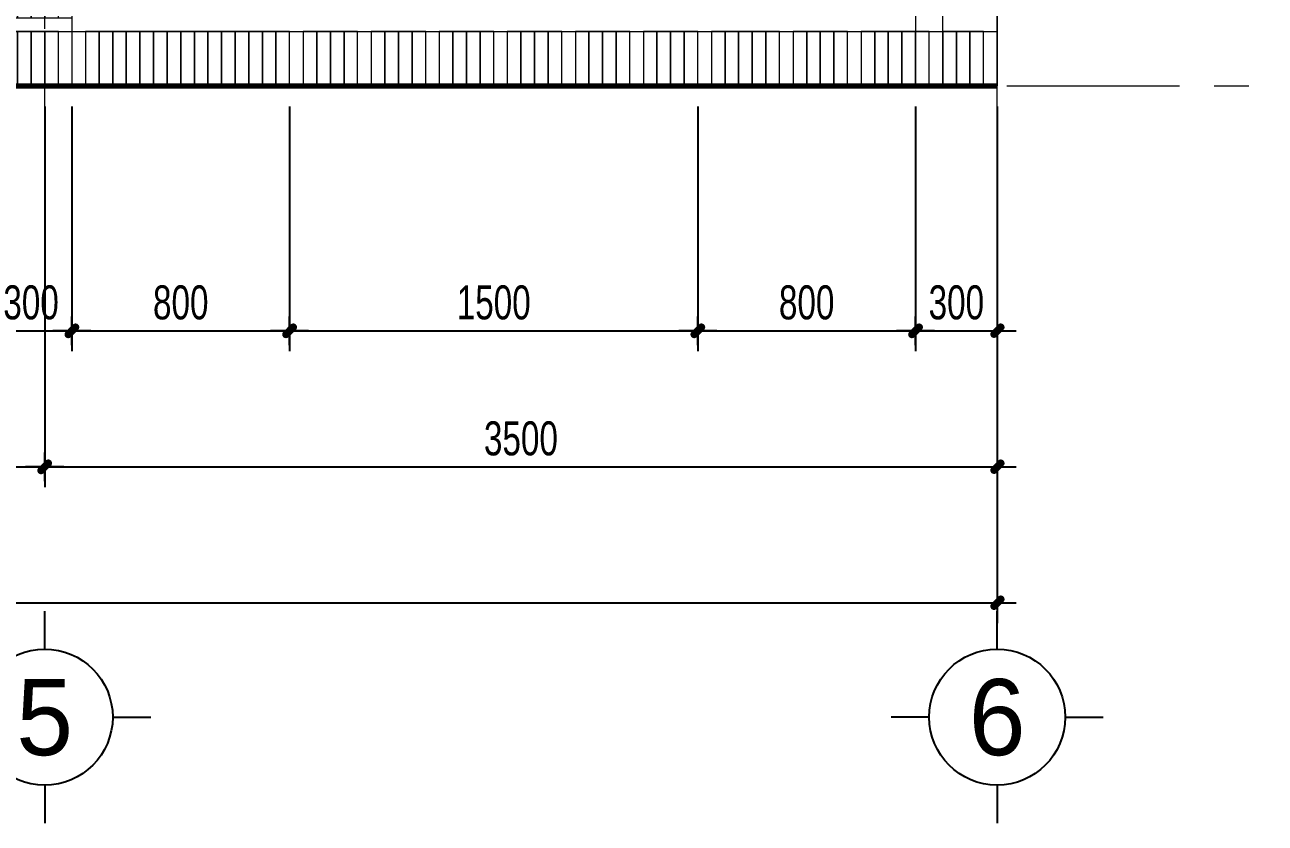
# Model space of a CAD drawing. Header units: inches. Extents: x 88947 to 296847, y 35049 to 161062.
# Drawn here: x 164875 to 169433, y 123670 to 126605 of the extents above; entities that cross this region are included whole.
import ezdxf
from ezdxf.enums import TextEntityAlignment as Align

# ---------------------------------------------------------------- set-up
doc = ezdxf.new("R2010")
doc.units = ezdxf.units.IN
doc.header["$MEASUREMENT"] = 0
doc.header["$PDMODE"] = 1
doc.linetypes.add('ACAD_ISO03W100', pattern=[30, 12, -18])
doc.linetypes.add('CENTER', pattern=[50.8, 31.75, -6.35, 6.35, -6.35])
for name, color, linetype, lineweight in [('A-Dims', 145, 'Continuous', 25), ('DIM', 7, 'Continuous', 25), ('GHICHU', 40, 'Continuous', 18), ('HACTH', 8, 'Continuous', 5), ('KHUNG 1', 6, 'Continuous', 70), ('THAY', 3, 'Continuous', 18), ('TRUC', 252, 'ACAD_ISO03W100', 13), ('TUONG', 4, 'Continuous', 50)]:
    doc.layers.add(name, color=color, linetype=linetype, lineweight=lineweight)
doc.styles.add('FRANKO', font='VFRANKO.TTF')
doc.styles.add('VHELVEN', font='VHELVEN.TTF')
doc.styles.add('VNI-HELVE-CONDENSE', font='VNARIAL.TTF', dxfattribs={"width": 0.7})
doc.dimstyles.new('TAS-100', dxfattribs={"dimscale": 50, "dimtxt": 2.5, "dimasz": 0.7, "dimexe": 1.5, "dimexo": 1.5, "dimgap": 0.8, "dimtad": 1, "dimdec": 0, "dimzin": 3, "dimdsep": 46, "dimtxsty": 'VNI-HELVE-CONDENSE', "dimblk": 'TICK', "dimcen": 2.5, "dimclrt": 71, "dimazin": 2, "dimtfac": 0.75, "dimtdec": 0, "dimtix": 1, "dimtmove": 2, "dimatfit": 2, "dimldrblk": 'TICK123', "dimfxl": 1.5, "dimtolj": 1, "dimtzin": 0, "dimarcsym": 0})

# ---------------------------------------------------------------- blocks, each defined once
blk = doc.blocks.new('TICK')
at = {"layer": 'A-Dims', "color": 1}
for p, q in [((0, 1.5), (0, -1.5)), ((-2, 0), (2, 0))]:
    blk.add_line(p, q, dxfattribs=at)
at = {"layer": 'A-Dims', "color": 1, "const_width": 0.788}
blk.add_lwpolyline([(-0.33, -0.35), (0.38, 0.38)], dxfattribs=at)
at = {"layer": 'A-Dims', "color": 1, "const_width": 0.394}
for points in [[(0.24, 0.52, -0.414214), (0.52, 0.52, -1)], [(0.52, 0.52, -0.414214), (0.52, 0.24, -1)], [(-0.47, -0.21, 0.414214), (-0.47, -0.49, 1)], [(-0.47, -0.49, 0.414214), (-0.19, -0.49, 1)]]:
    blk.add_lwpolyline(points, format="xyb", dxfattribs=at)
blk = doc.blocks.new('*D877')
at = {"layer": 'Defpoints', "color": 0}
for p in [(163547.7, 126380.3), (164947.7, 126380.3), (164947.7, 124980.3)]:
    blk.add_point(p, dxfattribs=at)
at = {"layer": 'DIM', "color": 0, "lineweight": -2}
for p, q in [((163547.7, 126305.3), (163547.7, 124905.3)), ((164947.7, 126305.3), (164947.7, 124905.3)), ((163582.7, 124980.3), (164912.7, 124980.3))]:
    blk.add_line(p, q, dxfattribs=at)
at = {"layer": 'DIM', "color": 0, "lineweight": -2, "xscale": 35, "yscale": 35, "zscale": 35, "rotation": 180}
blk.add_blockref('TICK', (163547.7, 124980.3), dxfattribs=at)
at = {"layer": 'DIM', "color": 0, "lineweight": -2, "xscale": 35, "yscale": 35, "zscale": 35}
blk.add_blockref('TICK', (164947.7, 124980.3), dxfattribs=at)
at = {"layer": 'DIM', "color": 71, "insert": (164247.7, 125084), "char_height": 125, "attachment_point": 5, "style": 'VNI-HELVE-CONDENSE'}
blk.add_mtext('\\A1;1400', dxfattribs=at)
blk = doc.blocks.new('TICK123')
at = {"layer": 'A-Dims', "color": 1}
blk.add_lwpolyline([(0.05, 0, 0, 0.84, 0), (-2.11, 0, 8.4, 8.4, 0)], format="xyseb", dxfattribs=at)
blk = doc.blocks.new('*D878')
at = {"layer": 'Defpoints', "color": 0}
for p in [(164947.7, 126380.3), (168447.7, 126380.3), (168447.7, 124980.3)]:
    blk.add_point(p, dxfattribs=at)
at = {"layer": 'DIM', "color": 0, "lineweight": -2}
for p, q in [((164947.7, 126305.3), (164947.7, 124905.3)), ((168447.7, 126305.3), (168447.7, 124905.3)), ((164982.7, 124980.3), (168412.7, 124980.3))]:
    blk.add_line(p, q, dxfattribs=at)
at = {"layer": 'DIM', "color": 0, "lineweight": -2, "xscale": 35, "yscale": 35, "zscale": 35, "rotation": 180}
blk.add_blockref('TICK', (164947.7, 124980.3), dxfattribs=at)
at = {"layer": 'DIM', "color": 0, "lineweight": -2, "xscale": 35, "yscale": 35, "zscale": 35}
blk.add_blockref('TICK', (168447.7, 124980.3), dxfattribs=at)
at = {"layer": 'DIM', "color": 71, "insert": (166697.7, 125084.1), "char_height": 125, "attachment_point": 5, "style": 'VNI-HELVE-CONDENSE'}
blk.add_mtext('\\A1;3500', dxfattribs=at)
blk = doc.blocks.new('*D879')
at = {"layer": 'Defpoints', "color": 0}
for p in [(156047.7, 126380.3), (168447.7, 126380.3), (168447.7, 124480.3)]:
    blk.add_point(p, dxfattribs=at)
at = {"layer": 'DIM', "color": 0, "lineweight": -2}
for p, q in [((156047.7, 126305.3), (156047.7, 124405.3)), ((168447.7, 126305.3), (168447.7, 124405.3)), ((156082.7, 124480.3), (168412.7, 124480.3))]:
    blk.add_line(p, q, dxfattribs=at)
at = {"layer": 'DIM', "color": 0, "lineweight": -2, "xscale": 35, "yscale": 35, "zscale": 35, "rotation": 180}
blk.add_blockref('TICK', (156047.7, 124480.3), dxfattribs=at)
at = {"layer": 'DIM', "color": 0, "lineweight": -2, "xscale": 35, "yscale": 35, "zscale": 35}
blk.add_blockref('TICK', (168447.7, 124480.3), dxfattribs=at)
at = {"layer": 'DIM', "color": 71, "insert": (162147.7, 124584), "char_height": 125, "attachment_point": 5, "style": 'VNI-HELVE-CONDENSE'}
blk.add_mtext('\\A1;12400', dxfattribs=at)
blk = doc.blocks.new('*D890')
at = {"layer": 'Defpoints', "color": 0}
for p in [(164747.7, 126380.3), (165047.7, 126380.3), (165047.7, 125480.3)]:
    blk.add_point(p, dxfattribs=at)
at = {"layer": 'DIM', "color": 0, "lineweight": -2}
for p, q in [((164747.7, 126305.3), (164747.7, 125405.3)), ((165047.7, 126305.3), (165047.7, 125405.3)), ((164782.7, 125480.3), (165012.7, 125480.3))]:
    blk.add_line(p, q, dxfattribs=at)
at = {"layer": 'DIM', "color": 0, "lineweight": -2, "xscale": 35, "yscale": 35, "zscale": 35, "rotation": 180}
blk.add_blockref('TICK', (164747.7, 125480.3), dxfattribs=at)
at = {"layer": 'DIM', "color": 0, "lineweight": -2, "xscale": 35, "yscale": 35, "zscale": 35}
blk.add_blockref('TICK', (165047.7, 125480.3), dxfattribs=at)
at = {"layer": 'DIM', "color": 71, "insert": (164897.7, 125584.1), "char_height": 125, "attachment_point": 5, "style": 'VNI-HELVE-CONDENSE'}
blk.add_mtext('\\A1;300', dxfattribs=at)
blk = doc.blocks.new('*D891')
at = {"layer": 'Defpoints', "color": 0}
for p in [(165047.7, 126380.3), (165847.7, 126380.3), (165847.7, 125480.3)]:
    blk.add_point(p, dxfattribs=at)
at = {"layer": 'DIM', "color": 0, "lineweight": -2}
for p, q in [((165047.7, 126305.3), (165047.7, 125405.3)), ((165847.7, 126305.3), (165847.7, 125405.3)), ((165082.7, 125480.3), (165812.7, 125480.3))]:
    blk.add_line(p, q, dxfattribs=at)
at = {"layer": 'DIM', "color": 0, "lineweight": -2, "xscale": 35, "yscale": 35, "zscale": 35, "rotation": 180}
blk.add_blockref('TICK', (165047.7, 125480.3), dxfattribs=at)
at = {"layer": 'DIM', "color": 0, "lineweight": -2, "xscale": 35, "yscale": 35, "zscale": 35}
blk.add_blockref('TICK', (165847.7, 125480.3), dxfattribs=at)
at = {"layer": 'DIM', "color": 71, "insert": (165447.7, 125584), "char_height": 125, "attachment_point": 5, "style": 'VNI-HELVE-CONDENSE'}
blk.add_mtext('\\A1;800', dxfattribs=at)
blk = doc.blocks.new('*D892')
at = {"layer": 'Defpoints', "color": 0}
for p in [(165847.7, 126380.3), (167347.7, 126380.3), (167347.7, 125480.3)]:
    blk.add_point(p, dxfattribs=at)
at = {"layer": 'DIM', "color": 0, "lineweight": -2}
for p, q in [((165847.7, 126305.3), (165847.7, 125405.3)), ((167347.7, 126305.3), (167347.7, 125405.3)), ((165882.7, 125480.3), (167312.7, 125480.3))]:
    blk.add_line(p, q, dxfattribs=at)
at = {"layer": 'DIM', "color": 0, "lineweight": -2, "xscale": 35, "yscale": 35, "zscale": 35, "rotation": 180}
blk.add_blockref('TICK', (165847.7, 125480.3), dxfattribs=at)
at = {"layer": 'DIM', "color": 0, "lineweight": -2, "xscale": 35, "yscale": 35, "zscale": 35}
blk.add_blockref('TICK', (167347.7, 125480.3), dxfattribs=at)
at = {"layer": 'DIM', "color": 71, "insert": (166597.7, 125584), "char_height": 125, "attachment_point": 5, "style": 'VNI-HELVE-CONDENSE'}
blk.add_mtext('\\A1;1500', dxfattribs=at)
blk = doc.blocks.new('*D893')
at = {"layer": 'Defpoints', "color": 0}
for p in [(167347.7, 126380.3), (168147.7, 126380.3), (168147.7, 125480.3)]:
    blk.add_point(p, dxfattribs=at)
at = {"layer": 'DIM', "color": 0, "lineweight": -2}
for p, q in [((167347.7, 126305.3), (167347.7, 125405.3)), ((168147.7, 126305.3), (168147.7, 125405.3)), ((167382.7, 125480.3), (168112.7, 125480.3))]:
    blk.add_line(p, q, dxfattribs=at)
at = {"layer": 'DIM', "color": 0, "lineweight": -2, "xscale": 35, "yscale": 35, "zscale": 35, "rotation": 180}
blk.add_blockref('TICK', (167347.7, 125480.3), dxfattribs=at)
at = {"layer": 'DIM', "color": 0, "lineweight": -2, "xscale": 35, "yscale": 35, "zscale": 35}
blk.add_blockref('TICK', (168147.7, 125480.3), dxfattribs=at)
at = {"layer": 'DIM', "color": 71, "insert": (167747.7, 125584), "char_height": 125, "attachment_point": 5, "style": 'VNI-HELVE-CONDENSE'}
blk.add_mtext('\\A1;800', dxfattribs=at)
blk = doc.blocks.new('*D914')
at = {"layer": 'Defpoints', "color": 0}
for p in [(168147.7, 126380.3), (168447.7, 126380.3), (168447.7, 125480.3)]:
    blk.add_point(p, dxfattribs=at)
at = {"layer": 'DIM', "color": 0, "lineweight": -2}
for p, q in [((168147.7, 126305.3), (168147.7, 125405.3)), ((168447.7, 126305.3), (168447.7, 125405.3)), ((168182.7, 125480.3), (168412.7, 125480.3))]:
    blk.add_line(p, q, dxfattribs=at)
at = {"layer": 'DIM', "color": 0, "lineweight": -2, "xscale": 35, "yscale": 35, "zscale": 35, "rotation": 180}
blk.add_blockref('TICK', (168147.7, 125480.3), dxfattribs=at)
at = {"layer": 'DIM', "color": 0, "lineweight": -2, "xscale": 35, "yscale": 35, "zscale": 35}
blk.add_blockref('TICK', (168447.7, 125480.3), dxfattribs=at)
at = {"layer": 'DIM', "color": 71, "insert": (168297.7, 125584.1), "char_height": 125, "attachment_point": 5, "style": 'VNI-HELVE-CONDENSE'}
blk.add_mtext('\\A1;300', dxfattribs=at)
blk = doc.blocks.new('TRUCCOT')
for p, q in [((0, -140), (0, 0)), ((-250, -390), (-390, -390)), ((250, -390), (390, -390)), ((0, -640), (0, -780))]:
    blk.add_line(p, q)
blk.add_circle((0, -390), 250)
at = {"layer": 'GHICHU', "style": 'VHELVEN'}
blk.add_attdef('TRUC', text='', height=280, dxfattribs=at).set_placement((0, -390), align=Align.MIDDLE_CENTER)
blk = doc.blocks.new('*D3881')
at = {"layer": 'Defpoints', "color": 0}
for p in [(163547.7, 126380.3), (164947.7, 126380.3), (164947.7, 124980.3)]:
    blk.add_point(p, dxfattribs=at)
at = {"layer": 'DIM', "color": 0, "lineweight": -2}
for p, q in [((163547.7, 126305.3), (163547.7, 124905.3)), ((164947.7, 126305.3), (164947.7, 124905.3)), ((163582.7, 124980.3), (164912.7, 124980.3))]:
    blk.add_line(p, q, dxfattribs=at)
at = {"layer": 'DIM', "color": 0, "lineweight": -2, "xscale": 35, "yscale": 35, "zscale": 35, "rotation": 180}
blk.add_blockref('TICK', (163547.7, 124980.3), dxfattribs=at)
at = {"layer": 'DIM', "color": 0, "lineweight": -2, "xscale": 35, "yscale": 35, "zscale": 35}
blk.add_blockref('TICK', (164947.7, 124980.3), dxfattribs=at)
at = {"layer": 'DIM', "color": 71, "insert": (164247.7, 125084), "char_height": 125, "attachment_point": 5, "style": 'VNI-HELVE-CONDENSE'}
blk.add_mtext('\\A1;1400', dxfattribs=at)
blk = doc.blocks.new('*D3882')
at = {"layer": 'Defpoints', "color": 0}
for p in [(164947.7, 126380.3), (168447.7, 126380.3), (168447.7, 124980.3)]:
    blk.add_point(p, dxfattribs=at)
at = {"layer": 'DIM', "color": 0, "lineweight": -2}
for p, q in [((164947.7, 126305.3), (164947.7, 124905.3)), ((168447.7, 126305.3), (168447.7, 124905.3)), ((164982.7, 124980.3), (168412.7, 124980.3))]:
    blk.add_line(p, q, dxfattribs=at)
at = {"layer": 'DIM', "color": 0, "lineweight": -2, "xscale": 35, "yscale": 35, "zscale": 35, "rotation": 180}
blk.add_blockref('TICK', (164947.7, 124980.3), dxfattribs=at)
at = {"layer": 'DIM', "color": 0, "lineweight": -2, "xscale": 35, "yscale": 35, "zscale": 35}
blk.add_blockref('TICK', (168447.7, 124980.3), dxfattribs=at)
at = {"layer": 'DIM', "color": 71, "insert": (166697.7, 125084.1), "char_height": 125, "attachment_point": 5, "style": 'VNI-HELVE-CONDENSE'}
blk.add_mtext('\\A1;3500', dxfattribs=at)
blk = doc.blocks.new('*D3883')
at = {"layer": 'Defpoints', "color": 0}
for p in [(156047.7, 126380.3), (168447.7, 126380.3), (168447.7, 124480.3)]:
    blk.add_point(p, dxfattribs=at)
at = {"layer": 'DIM', "color": 0, "lineweight": -2}
for p, q in [((156047.7, 126305.3), (156047.7, 124405.3)), ((168447.7, 126305.3), (168447.7, 124405.3)), ((156082.7, 124480.3), (168412.7, 124480.3))]:
    blk.add_line(p, q, dxfattribs=at)
at = {"layer": 'DIM', "color": 0, "lineweight": -2, "xscale": 35, "yscale": 35, "zscale": 35, "rotation": 180}
blk.add_blockref('TICK', (156047.7, 124480.3), dxfattribs=at)
at = {"layer": 'DIM', "color": 0, "lineweight": -2, "xscale": 35, "yscale": 35, "zscale": 35}
blk.add_blockref('TICK', (168447.7, 124480.3), dxfattribs=at)
at = {"layer": 'DIM', "color": 71, "insert": (162147.7, 124584), "char_height": 125, "attachment_point": 5, "style": 'VNI-HELVE-CONDENSE'}
blk.add_mtext('\\A1;12400', dxfattribs=at)
blk = doc.blocks.new('*D3894')
at = {"layer": 'Defpoints', "color": 0}
for p in [(164747.7, 126380.3), (165047.7, 126380.3), (165047.7, 125480.3)]:
    blk.add_point(p, dxfattribs=at)
at = {"layer": 'DIM', "color": 0, "lineweight": -2}
for p, q in [((164747.7, 126305.3), (164747.7, 125405.3)), ((165047.7, 126305.3), (165047.7, 125405.3)), ((164782.7, 125480.3), (165012.7, 125480.3))]:
    blk.add_line(p, q, dxfattribs=at)
at = {"layer": 'DIM', "color": 0, "lineweight": -2, "xscale": 35, "yscale": 35, "zscale": 35, "rotation": 180}
blk.add_blockref('TICK', (164747.7, 125480.3), dxfattribs=at)
at = {"layer": 'DIM', "color": 0, "lineweight": -2, "xscale": 35, "yscale": 35, "zscale": 35}
blk.add_blockref('TICK', (165047.7, 125480.3), dxfattribs=at)
at = {"layer": 'DIM', "color": 71, "insert": (164897.7, 125584.1), "char_height": 125, "attachment_point": 5, "style": 'VNI-HELVE-CONDENSE'}
blk.add_mtext('\\A1;300', dxfattribs=at)
blk = doc.blocks.new('*D3895')
at = {"layer": 'Defpoints', "color": 0}
for p in [(165047.7, 126380.3), (165847.7, 126380.3), (165847.7, 125480.3)]:
    blk.add_point(p, dxfattribs=at)
at = {"layer": 'DIM', "color": 0, "lineweight": -2}
for p, q in [((165047.7, 126305.3), (165047.7, 125405.3)), ((165847.7, 126305.3), (165847.7, 125405.3)), ((165082.7, 125480.3), (165812.7, 125480.3))]:
    blk.add_line(p, q, dxfattribs=at)
at = {"layer": 'DIM', "color": 0, "lineweight": -2, "xscale": 35, "yscale": 35, "zscale": 35, "rotation": 180}
blk.add_blockref('TICK', (165047.7, 125480.3), dxfattribs=at)
at = {"layer": 'DIM', "color": 0, "lineweight": -2, "xscale": 35, "yscale": 35, "zscale": 35}
blk.add_blockref('TICK', (165847.7, 125480.3), dxfattribs=at)
at = {"layer": 'DIM', "color": 71, "insert": (165447.7, 125584), "char_height": 125, "attachment_point": 5, "style": 'VNI-HELVE-CONDENSE'}
blk.add_mtext('\\A1;800', dxfattribs=at)
blk = doc.blocks.new('*D3896')
at = {"layer": 'Defpoints', "color": 0}
for p in [(165847.7, 126380.3), (167347.7, 126380.3), (167347.7, 125480.3)]:
    blk.add_point(p, dxfattribs=at)
at = {"layer": 'DIM', "color": 0, "lineweight": -2}
for p, q in [((165847.7, 126305.3), (165847.7, 125405.3)), ((167347.7, 126305.3), (167347.7, 125405.3)), ((165882.7, 125480.3), (167312.7, 125480.3))]:
    blk.add_line(p, q, dxfattribs=at)
at = {"layer": 'DIM', "color": 0, "lineweight": -2, "xscale": 35, "yscale": 35, "zscale": 35, "rotation": 180}
blk.add_blockref('TICK', (165847.7, 125480.3), dxfattribs=at)
at = {"layer": 'DIM', "color": 0, "lineweight": -2, "xscale": 35, "yscale": 35, "zscale": 35}
blk.add_blockref('TICK', (167347.7, 125480.3), dxfattribs=at)
at = {"layer": 'DIM', "color": 71, "insert": (166597.7, 125584), "char_height": 125, "attachment_point": 5, "style": 'VNI-HELVE-CONDENSE'}
blk.add_mtext('\\A1;1500', dxfattribs=at)
blk = doc.blocks.new('*D3897')
at = {"layer": 'Defpoints', "color": 0}
for p in [(167347.7, 126380.3), (168147.7, 126380.3), (168147.7, 125480.3)]:
    blk.add_point(p, dxfattribs=at)
at = {"layer": 'DIM', "color": 0, "lineweight": -2}
for p, q in [((167347.7, 126305.3), (167347.7, 125405.3)), ((168147.7, 126305.3), (168147.7, 125405.3)), ((167382.7, 125480.3), (168112.7, 125480.3))]:
    blk.add_line(p, q, dxfattribs=at)
at = {"layer": 'DIM', "color": 0, "lineweight": -2, "xscale": 35, "yscale": 35, "zscale": 35, "rotation": 180}
blk.add_blockref('TICK', (167347.7, 125480.3), dxfattribs=at)
at = {"layer": 'DIM', "color": 0, "lineweight": -2, "xscale": 35, "yscale": 35, "zscale": 35}
blk.add_blockref('TICK', (168147.7, 125480.3), dxfattribs=at)
at = {"layer": 'DIM', "color": 71, "insert": (167747.7, 125584), "char_height": 125, "attachment_point": 5, "style": 'VNI-HELVE-CONDENSE'}
blk.add_mtext('\\A1;800', dxfattribs=at)
blk = doc.blocks.new('*D3918')
at = {"layer": 'Defpoints', "color": 0}
for p in [(168147.7, 126380.3), (168447.7, 126380.3), (168447.7, 125480.3)]:
    blk.add_point(p, dxfattribs=at)
at = {"layer": 'DIM', "color": 0, "lineweight": -2}
for p, q in [((168147.7, 126305.3), (168147.7, 125405.3)), ((168447.7, 126305.3), (168447.7, 125405.3)), ((168182.7, 125480.3), (168412.7, 125480.3))]:
    blk.add_line(p, q, dxfattribs=at)
at = {"layer": 'DIM', "color": 0, "lineweight": -2, "xscale": 35, "yscale": 35, "zscale": 35, "rotation": 180}
blk.add_blockref('TICK', (168147.7, 125480.3), dxfattribs=at)
at = {"layer": 'DIM', "color": 0, "lineweight": -2, "xscale": 35, "yscale": 35, "zscale": 35}
blk.add_blockref('TICK', (168447.7, 125480.3), dxfattribs=at)
at = {"layer": 'DIM', "color": 71, "insert": (168297.7, 125584.1), "char_height": 125, "attachment_point": 5, "style": 'VNI-HELVE-CONDENSE'}
blk.add_mtext('\\A1;300', dxfattribs=at)
blk = doc.blocks.new('A$C5E6024E7')
at = {"layer": 'HACTH'}
h = blk.add_hatch(dxfattribs=at)
h.set_pattern_fill('AR-SAND', color=256, scale=10, style=0)
h.set_pattern_definition([(37.5, (-350, 450), (-0.62993, 19.26824), [0, -15.2, 0, -17, 0, -16.25]), (7.5, (-350, 450), (17.6978, 28.2215), [0, -8.2, 0, -13.7, 0, -5.25]), (327.5, (-362.3, 450), (31.1414, 0.0566), [0, -5, 0, -18, 0, -23.5]), (317.5, (-362.3, 450), (30.0613, 8.7768), [0, -2.5, 0, -11.8, 0, -13.5])])
h.paths.add_polyline_path([(50, 550), (0, 550), (-350, 550), (-350, 450), (-249.8, 450), (-249.8, 450), (-199.8, 450), (-199.8, 450), (-149.8, 450), (-99.8, 450), (-49.8, 450), (-49.8, 450), (50, 450)])
for points in [[(-249.8, 450), (-249.8, 250), (-199.8, 250), (-199.8, 450)], [(-199.8, 450), (-199.8, 250), (-149.8, 250), (-149.8, 450)], [(-149.8, 450), (-149.8, 250), (-99.8, 250), (-99.8, 450)], [(-99.8, 450), (-99.8, 250), (-49.8, 250), (-49.8, 450)], [(-249.8, 200), (-249.8, 0), (-199.8, 0), (-199.8, 200)], [(-199.8, 200), (-199.8, 0), (-149.8, 0), (-149.8, 200)], [(-149.8, 200), (-149.8, 0), (-99.8, 0), (-99.8, 200)], [(-99.8, 200), (-99.8, 0), (-49.8, 0), (-49.8, 200)]]:
    blk.add_lwpolyline(points, close=True, dxfattribs=at)
for points in [[(-300, 250), (0, 250)], [(-300, 200), (0, 200)]]:
    blk.add_lwpolyline(points, dxfattribs=at)
at = {"layer": 'THAY'}
for points in [[(50, 450), (-350, 450), (-350, 550), (0, 550), (50, 550), (50, 450)], [(0, 450), (0, 0), (-300, 0), (-300, 450)]]:
    blk.add_lwpolyline(points, dxfattribs=at)

msp = doc.modelspace()

# ---------------------------------------------------------------- linework, layer by layer
at = {"layer": 'HACTH'}
msp.add_lwpolyline([(165047.7, 126580.3), (168447.7, 126580.3)], dxfattribs=at)
msp.add_lwpolyline([(165047.7, 126580.3), (168447.7, 126580.3)], dxfattribs=at)
for points in [[(165097.7, 126580.3), (165097.7, 126380.3), (165147.7, 126380.3), (165147.7, 126580.3)], [(165097.7, 126580.3), (165097.7, 126380.3), (165147.7, 126380.3), (165147.7, 126580.3)], [(165147.7, 126580.3), (165147.7, 126380.3), (165197.7, 126380.3), (165197.7, 126580.3)], [(165147.7, 126580.3), (165147.7, 126380.3), (165197.7, 126380.3), (165197.7, 126580.3)], [(165197.7, 126580.3), (165197.7, 126380.3), (165247.7, 126380.3), (165247.7, 126580.3)], [(165197.7, 126580.3), (165197.7, 126380.3), (165247.7, 126380.3), (165247.7, 126580.3)], [(165247.7, 126580.3), (165247.7, 126380.3), (165297.7, 126380.3), (165297.7, 126580.3)], [(165247.7, 126580.3), (165247.7, 126380.3), (165297.7, 126380.3), (165297.7, 126580.3)], [(165297.7, 126580.3), (165297.7, 126380.3), (165347.7, 126380.3), (165347.7, 126580.3)], [(165297.7, 126580.3), (165297.7, 126380.3), (165347.7, 126380.3), (165347.7, 126580.3)], [(165347.7, 126580.3), (165347.7, 126380.3), (165397.7, 126380.3), (165397.7, 126580.3)], [(165347.7, 126580.3), (165347.7, 126380.3), (165397.7, 126380.3), (165397.7, 126580.3)], [(165397.7, 126580.3), (165397.7, 126380.3), (165447.7, 126380.3), (165447.7, 126580.3)], [(165397.7, 126580.3), (165397.7, 126380.3), (165447.7, 126380.3), (165447.7, 126580.3)], [(165447.7, 126580.3), (165447.7, 126380.3), (165497.7, 126380.3), (165497.7, 126580.3)], [(165447.7, 126580.3), (165447.7, 126380.3), (165497.7, 126380.3), (165497.7, 126580.3)], [(165497.7, 126580.3), (165497.7, 126380.3), (165547.7, 126380.3), (165547.7, 126580.3)], [(165497.7, 126580.3), (165497.7, 126380.3), (165547.7, 126380.3), (165547.7, 126580.3)], [(165547.7, 126580.3), (165547.7, 126380.3), (165597.7, 126380.3), (165597.7, 126580.3)], [(165547.7, 126580.3), (165547.7, 126380.3), (165597.7, 126380.3), (165597.7, 126580.3)], [(165597.7, 126580.3), (165597.7, 126380.3), (165647.7, 126380.3), (165647.7, 126580.3)], [(165597.7, 126580.3), (165597.7, 126380.3), (165647.7, 126380.3), (165647.7, 126580.3)], [(165647.7, 126580.3), (165647.7, 126380.3), (165697.7, 126380.3), (165697.7, 126580.3)], [(165647.7, 126580.3), (165647.7, 126380.3), (165697.7, 126380.3), (165697.7, 126580.3)], [(165697.7, 126580.3), (165697.7, 126380.3), (165747.7, 126380.3), (165747.7, 126580.3)], [(165697.7, 126580.3), (165697.7, 126380.3), (165747.7, 126380.3), (165747.7, 126580.3)], [(165747.7, 126580.3), (165747.7, 126380.3), (165797.7, 126380.3), (165797.7, 126580.3)], [(165747.7, 126580.3), (165747.7, 126380.3), (165797.7, 126380.3), (165797.7, 126580.3)], [(165797.7, 126580.3), (165797.7, 126380.3), (165847.7, 126380.3), (165847.7, 126580.3)], [(165797.7, 126580.3), (165797.7, 126380.3), (165847.7, 126380.3), (165847.7, 126580.3)], [(165897.7, 126580.3), (165897.7, 126380.3), (165947.7, 126380.3), (165947.7, 126580.3)], [(165897.7, 126580.3), (165897.7, 126380.3), (165947.7, 126380.3), (165947.7, 126580.3)], [(165947.7, 126580.3), (165947.7, 126380.3), (165997.7, 126380.3), (165997.7, 126580.3)], [(165947.7, 126580.3), (165947.7, 126380.3), (165997.7, 126380.3), (165997.7, 126580.3)], [(165997.7, 126580.3), (165997.7, 126380.3), (166047.7, 126380.3), (166047.7, 126580.3)], [(165997.7, 126580.3), (165997.7, 126380.3), (166047.7, 126380.3), (166047.7, 126580.3)], [(166047.7, 126580.3), (166047.7, 126380.3), (166097.7, 126380.3), (166097.7, 126580.3)], [(166047.7, 126580.3), (166047.7, 126380.3), (166097.7, 126380.3), (166097.7, 126580.3)], [(166147.7, 126580.3), (166147.7, 126380.3), (166197.7, 126380.3), (166197.7, 126580.3)], [(166147.7, 126580.3), (166147.7, 126380.3), (166197.7, 126380.3), (166197.7, 126580.3)], [(166197.7, 126580.3), (166197.7, 126380.3), (166247.7, 126380.3), (166247.7, 126580.3)], [(166197.7, 126580.3), (166197.7, 126380.3), (166247.7, 126380.3), (166247.7, 126580.3)], [(166247.7, 126580.3), (166247.7, 126380.3), (166297.7, 126380.3), (166297.7, 126580.3)], [(166247.7, 126580.3), (166247.7, 126380.3), (166297.7, 126380.3), (166297.7, 126580.3)], [(166297.7, 126580.3), (166297.7, 126380.3), (166347.7, 126380.3), (166347.7, 126580.3)], [(166297.7, 126580.3), (166297.7, 126380.3), (166347.7, 126380.3), (166347.7, 126580.3)], [(166397.7, 126580.3), (166397.7, 126380.3), (166447.7, 126380.3), (166447.7, 126580.3)], [(166397.7, 126580.3), (166397.7, 126380.3), (166447.7, 126380.3), (166447.7, 126580.3)], [(166447.7, 126580.3), (166447.7, 126380.3), (166497.7, 126380.3), (166497.7, 126580.3)], [(166447.7, 126580.3), (166447.7, 126380.3), (166497.7, 126380.3), (166497.7, 126580.3)], [(166497.7, 126580.3), (166497.7, 126380.3), (166547.7, 126380.3), (166547.7, 126580.3)], [(166497.7, 126580.3), (166497.7, 126380.3), (166547.7, 126380.3), (166547.7, 126580.3)], [(166547.7, 126580.3), (166547.7, 126380.3), (166597.7, 126380.3), (166597.7, 126580.3)], [(166547.7, 126580.3), (166547.7, 126380.3), (166597.7, 126380.3), (166597.7, 126580.3)], [(166647.7, 126580.3), (166647.7, 126380.3), (166697.7, 126380.3), (166697.7, 126580.3)], [(166647.7, 126580.3), (166647.7, 126380.3), (166697.7, 126380.3), (166697.7, 126580.3)], [(166697.7, 126580.3), (166697.7, 126380.3), (166747.7, 126380.3), (166747.7, 126580.3)], [(166697.7, 126580.3), (166697.7, 126380.3), (166747.7, 126380.3), (166747.7, 126580.3)], [(166747.7, 126580.3), (166747.7, 126380.3), (166797.7, 126380.3), (166797.7, 126580.3)], [(166747.7, 126580.3), (166747.7, 126380.3), (166797.7, 126380.3), (166797.7, 126580.3)], [(166797.7, 126580.3), (166797.7, 126380.3), (166847.7, 126380.3), (166847.7, 126580.3)], [(166797.7, 126580.3), (166797.7, 126380.3), (166847.7, 126380.3), (166847.7, 126580.3)], [(166897.7, 126580.3), (166897.7, 126380.3), (166947.7, 126380.3), (166947.7, 126580.3)], [(166897.7, 126580.3), (166897.7, 126380.3), (166947.7, 126380.3), (166947.7, 126580.3)], [(166947.7, 126580.3), (166947.7, 126380.3), (166997.7, 126380.3), (166997.7, 126580.3)], [(166947.7, 126580.3), (166947.7, 126380.3), (166997.7, 126380.3), (166997.7, 126580.3)], [(166997.7, 126580.3), (166997.7, 126380.3), (167047.7, 126380.3), (167047.7, 126580.3)], [(166997.7, 126580.3), (166997.7, 126380.3), (167047.7, 126380.3), (167047.7, 126580.3)], [(167047.7, 126580.3), (167047.7, 126380.3), (167097.7, 126380.3), (167097.7, 126580.3)], [(167047.7, 126580.3), (167047.7, 126380.3), (167097.7, 126380.3), (167097.7, 126580.3)], [(167147.7, 126580.3), (167147.7, 126380.3), (167197.7, 126380.3), (167197.7, 126580.3)], [(167147.7, 126580.3), (167147.7, 126380.3), (167197.7, 126380.3), (167197.7, 126580.3)], [(167197.7, 126580.3), (167197.7, 126380.3), (167247.7, 126380.3), (167247.7, 126580.3)], [(167197.7, 126580.3), (167197.7, 126380.3), (167247.7, 126380.3), (167247.7, 126580.3)], [(167247.7, 126580.3), (167247.7, 126380.3), (167297.7, 126380.3), (167297.7, 126580.3)], [(167247.7, 126580.3), (167247.7, 126380.3), (167297.7, 126380.3), (167297.7, 126580.3)], [(167297.7, 126580.3), (167297.7, 126380.3), (167347.7, 126380.3), (167347.7, 126580.3)], [(167297.7, 126580.3), (167297.7, 126380.3), (167347.7, 126380.3), (167347.7, 126580.3)], [(167397.7, 126580.3), (167397.7, 126380.3), (167447.7, 126380.3), (167447.7, 126580.3)], [(167397.7, 126580.3), (167397.7, 126380.3), (167447.7, 126380.3), (167447.7, 126580.3)], [(167447.7, 126580.3), (167447.7, 126380.3), (167497.7, 126380.3), (167497.7, 126580.3)], [(167447.7, 126580.3), (167447.7, 126380.3), (167497.7, 126380.3), (167497.7, 126580.3)], [(167497.7, 126580.3), (167497.7, 126380.3), (167547.7, 126380.3), (167547.7, 126580.3)], [(167497.7, 126580.3), (167497.7, 126380.3), (167547.7, 126380.3), (167547.7, 126580.3)], [(167547.7, 126580.3), (167547.7, 126380.3), (167597.7, 126380.3), (167597.7, 126580.3)], [(167547.7, 126580.3), (167547.7, 126380.3), (167597.7, 126380.3), (167597.7, 126580.3)], [(167597.7, 126580.3), (167597.7, 126380.3), (167647.7, 126380.3), (167647.7, 126580.3)], [(167597.7, 126580.3), (167597.7, 126380.3), (167647.7, 126380.3), (167647.7, 126580.3)], [(167697.7, 126580.3), (167697.7, 126380.3), (167747.7, 126380.3), (167747.7, 126580.3)], [(167697.7, 126580.3), (167697.7, 126380.3), (167747.7, 126380.3), (167747.7, 126580.3)], [(167747.7, 126580.3), (167747.7, 126380.3), (167797.7, 126380.3), (167797.7, 126580.3)], [(167747.7, 126580.3), (167747.7, 126380.3), (167797.7, 126380.3), (167797.7, 126580.3)], [(167797.7, 126580.3), (167797.7, 126380.3), (167847.7, 126380.3), (167847.7, 126580.3)], [(167797.7, 126580.3), (167797.7, 126380.3), (167847.7, 126380.3), (167847.7, 126580.3)], [(167847.7, 126580.3), (167847.7, 126380.3), (167897.7, 126380.3), (167897.7, 126580.3)], [(167847.7, 126580.3), (167847.7, 126380.3), (167897.7, 126380.3), (167897.7, 126580.3)], [(167947.7, 126580.3), (167947.7, 126380.3), (167997.7, 126380.3), (167997.7, 126580.3)], [(167947.7, 126580.3), (167947.7, 126380.3), (167997.7, 126380.3), (167997.7, 126580.3)], [(167997.7, 126580.3), (167997.7, 126380.3), (168047.7, 126380.3), (168047.7, 126580.3)], [(167997.7, 126580.3), (167997.7, 126380.3), (168047.7, 126380.3), (168047.7, 126580.3)], [(168047.7, 126580.3), (168047.7, 126380.3), (168097.7, 126380.3), (168097.7, 126580.3)], [(168047.7, 126580.3), (168047.7, 126380.3), (168097.7, 126380.3), (168097.7, 126580.3)], [(168097.7, 126580.3), (168097.7, 126380.3), (168147.7, 126380.3), (168147.7, 126580.3)], [(168097.7, 126580.3), (168097.7, 126380.3), (168147.7, 126380.3), (168147.7, 126580.3)], [(168147.7, 126580.3), (168147.7, 126380.3), (168197.7, 126380.3), (168197.7, 126580.3)], [(168147.7, 126580.3), (168147.7, 126380.3), (168197.7, 126380.3), (168197.7, 126580.3)], [(168247.7, 126580.3), (168247.7, 126380.3), (168297.7, 126380.3), (168297.7, 126580.3)], [(168247.7, 126580.3), (168247.7, 126380.3), (168297.7, 126380.3), (168297.7, 126580.3)], [(168297.7, 126580.3), (168297.7, 126380.3), (168347.7, 126380.3), (168347.7, 126580.3)], [(168297.7, 126580.3), (168297.7, 126380.3), (168347.7, 126380.3), (168347.7, 126580.3)], [(168347.7, 126580.3), (168347.7, 126380.3), (168397.7, 126380.3), (168397.7, 126580.3)], [(168347.7, 126580.3), (168347.7, 126380.3), (168397.7, 126380.3), (168397.7, 126580.3)]]:
    msp.add_lwpolyline(points, close=True, dxfattribs=at)
at = {"layer": 'KHUNG 1'}
msp.add_lwpolyline([(156047.7, 126380.3), (168447.7, 126380.3)], dxfattribs=at)
at = {"layer": 'THAY'}
for points in [[(168147.7, 126830.3), (168147.7, 126380.3), (168447.7, 126380.3), (168447.7, 126830.3)], [(168447.7, 126830.3), (168447.7, 126380.3), (168247.7, 126380.3), (168247.7, 126830.3)]]:
    msp.add_lwpolyline(points, dxfattribs=at)
at = {"layer": 'TRUC', "linetype": 'CENTER', "ltscale": 20}
for points in [[(164947.7, 125828.9), (164947.7, 137808.8)], [(168447.7, 125828.9), (168447.7, 137808.8)], [(153243.2, 126380.3), (171717.3, 126380.3)]]:
    msp.add_lwpolyline(points, dxfattribs=at)

# ---------------------------------------------------------------- block references
at = {"layer": 'DIM'}
ref = msp.add_blockref('TRUCCOT', (164947.7, 124450.3), dxfattribs=at)
ref.add_attrib('TRUC', '5', dxfattribs={"layer": 'GHICHU', "height": 280, "style": 'FRANKO'}).set_placement((164947.7, 124060.3), align=Align.MIDDLE_CENTER)
ref = msp.add_blockref('TRUCCOT', (164947.7, 124450.3), dxfattribs=at)
ref.add_attrib('TRUC', '5', dxfattribs={"layer": 'GHICHU', "height": 280, "style": 'FRANKO'}).set_placement((164947.7, 124060.3), align=Align.MIDDLE_CENTER)
ref = msp.add_blockref('TRUCCOT', (168447.7, 124450.3), dxfattribs=at)
ref.add_attrib('TRUC', '6', dxfattribs={"layer": 'GHICHU', "height": 280, "style": 'FRANKO'}).set_placement((168447.7, 124060.3), align=Align.MIDDLE_CENTER)
ref = msp.add_blockref('TRUCCOT', (168447.7, 124450.3), dxfattribs=at)
ref.add_attrib('TRUC', '6', dxfattribs={"layer": 'GHICHU', "height": 280, "style": 'FRANKO'}).set_placement((168447.7, 124060.3), align=Align.MIDDLE_CENTER)
at = {"layer": 'TUONG'}
msp.add_blockref('A$C5E6024E7', (165047.7, 126380.3), dxfattribs=at)

# ---------------------------------------------------------------- dimensions: what is measured, and where the dimension line sits
at = {"layer": 'DIM'}
for picture in ['*D879', '*D3883']:
    dim = msp.add_linear_dim(base=(168447.7, 124480.3), p1=(156047.7, 126380.3), p2=(168447.7, 126380.3), dimstyle='TAS-100', dxfattribs=at)
    dim.commit()
    dim.dimension.update_dxf_attribs({"geometry": picture, "text_midpoint": (162147.7, 124584), "dimtype": 160})
for base, p1, p2, picture, middle in [((164947.7, 124980.3), (163547.7, 126380.3), (164947.7, 126380.3), '*D877', (164247.7, 125084)), ((164947.7, 124980.3), (163547.7, 126380.3), (164947.7, 126380.3), '*D3881', (164247.7, 125084)), ((165047.7, 125480.3), (164747.7, 126380.3), (165047.7, 126380.3), '*D890', (164897.7, 125584.1)), ((165047.7, 125480.3), (164747.7, 126380.3), (165047.7, 126380.3), '*D3894', (164897.7, 125584.1)), ((168447.7, 124980.3), (164947.7, 126380.3), (168447.7, 126380.3), '*D878', (166697.7, 125084.1)), ((168447.7, 124980.3), (164947.7, 126380.3), (168447.7, 126380.3), '*D3882', (166697.7, 125084.1)), ((165847.7, 125480.3), (165047.7, 126380.3), (165847.7, 126380.3), '*D891', (165447.7, 125584)), ((165847.7, 125480.3), (165047.7, 126380.3), (165847.7, 126380.3), '*D3895', (165447.7, 125584)), ((167347.7, 125480.3), (165847.7, 126380.3), (167347.7, 126380.3), '*D892', (166597.7, 125584)), ((167347.7, 125480.3), (165847.7, 126380.3), (167347.7, 126380.3), '*D3896', (166597.7, 125584)), ((168147.7, 125480.3), (167347.7, 126380.3), (168147.7, 126380.3), '*D893', (167747.7, 125584)), ((168147.7, 125480.3), (167347.7, 126380.3), (168147.7, 126380.3), '*D3897', (167747.7, 125584)), ((168447.7, 125480.3), (168147.7, 126380.3), (168447.7, 126380.3), '*D914', (168297.7, 125584.1)), ((168447.7, 125480.3), (168147.7, 126380.3), (168447.7, 126380.3), '*D3918', (168297.7, 125584.1))]:
    dim = msp.add_linear_dim(base=base, p1=p1, p2=p2, dimstyle='TAS-100', dxfattribs=at)
    dim.commit()
    dim.dimension.update_dxf_attribs({"geometry": picture, "text_midpoint": middle})

doc.saveas('drawing.dxf')
